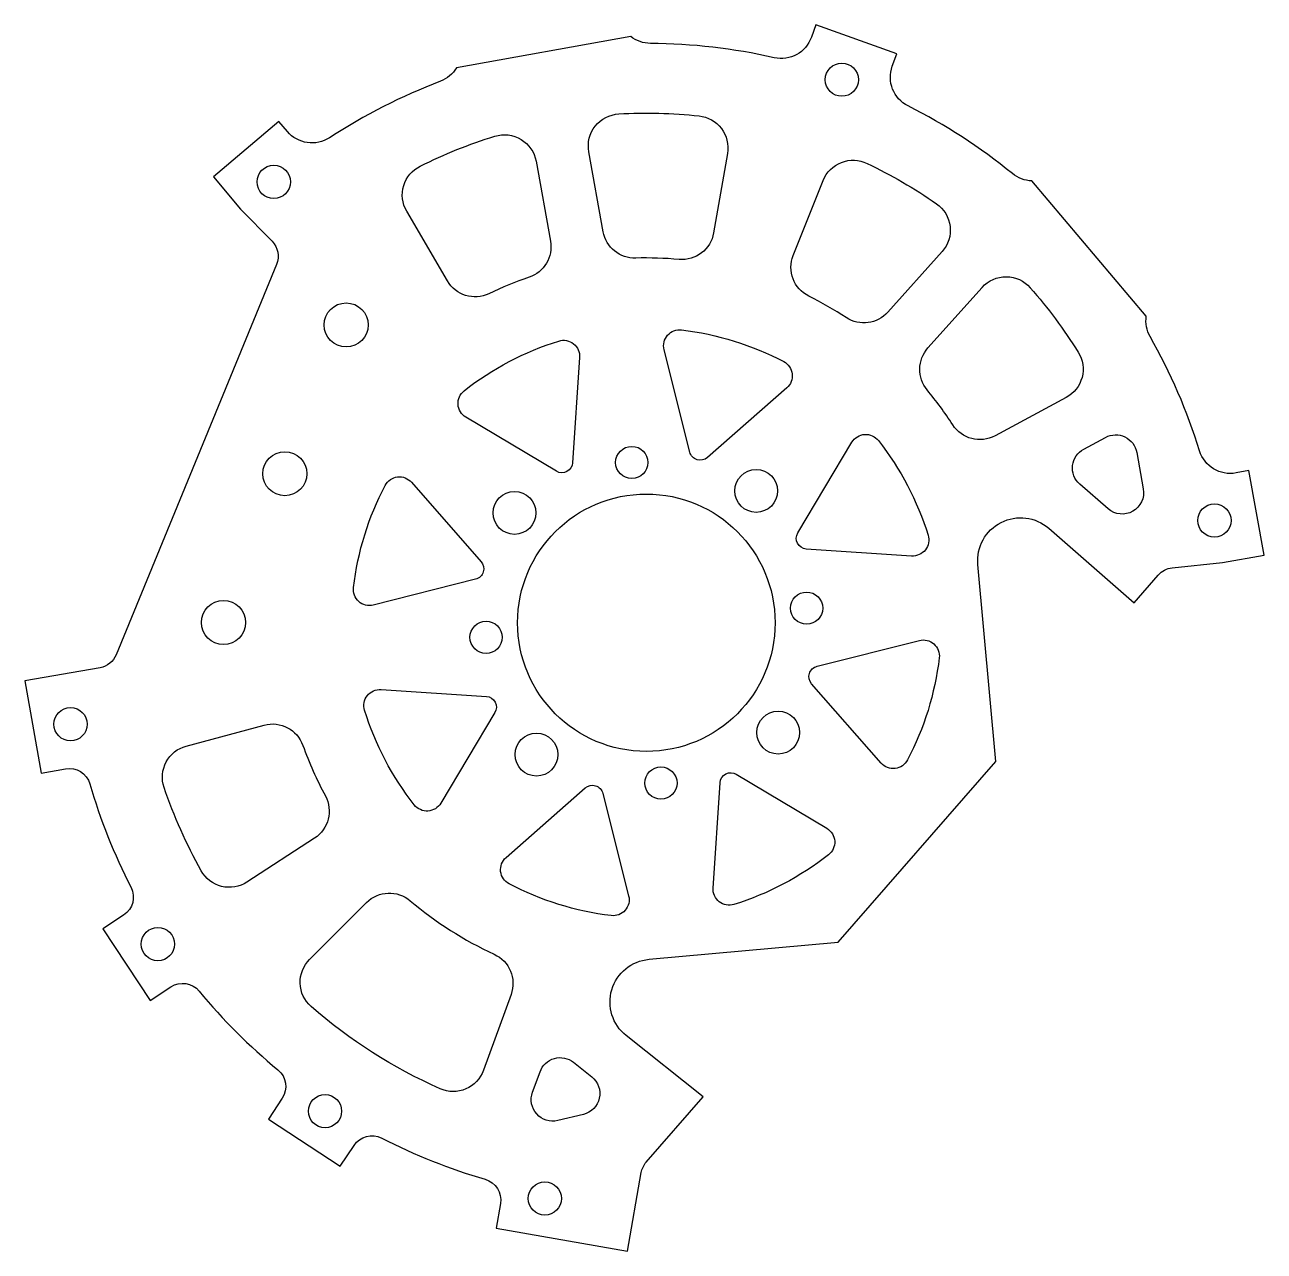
# Model space of a CAD drawing. Header units: millimetres. Extents: x -27 to 89, y -28 to 87.
import ezdxf

# ---------------------------------------------------------------- set-up
doc = ezdxf.new("R2010")
doc.units = ezdxf.units.MM

msp = doc.modelspace()

# ---------------------------------------------------------------- linework, layer by layer
for points in [[(36.23, -13.26), (29.05, -7.55, -0.676429), (31.18, -0.44), (48.82, 1.17), (63.5, 18), (61.83, 36.36, -0.676429), (68.44, 39.73), (76.4, 32.79), (78.65, 35.37, -0.189611), (79.95, 36.05), (84.64, 36.54), (88.52, 37.23), (87.1, 45.11), (85.9, 44.89, -0.378596), (82.5, 46.95, 0.053855), (77.89, 57.6, -0.166736), (77.53, 59.51), (66.87, 72.12, -0.166736), (65.05, 72.79, 0.053855), (55.32, 79.11, -0.378596), (53.85, 82.8), (54.27, 83.96), (46.74, 86.67), (46.32, 85.51, -0.378596), (42.84, 83.6, 0.053855), (31.32, 84.93, -0.166736), (29.48, 85.57), (13.23, 82.65, -0.166736), (11.74, 81.4, 0.053855), (1.4, 76.14, -0.378596), (-2.53, 76.72), (-3.32, 77.65), (-9.43, 72.49), (-6.89, 69.48), (-3.96, 66.49, -0.299994), (-3.54, 64.33), (-18.49, 27.95, -0.257024), (-19.99, 26.74), (-27.01, 25.5), (-25.49, 16.92), (-23.21, 17.32, -0.38311), (-20.94, 15.91, 0.048174), (-17.1, 6.26, -0.38311), (-17.79, 3.68), (-19.73, 2.4), (-15.33, -4.28), (-13.39, -3.01, -0.38311), (-10.75, -3.41, 0.048174), (-3.41, -10.75, -0.38311), (-3.01, -13.39), (-4.28, -15.33), (2.4, -19.73), (3.68, -17.79, -0.38311), (6.26, -17.1, 0.048174), (15.91, -20.94, -0.38311), (17.32, -23.21), (16.92, -25.49), (29.16, -27.65), (30.45, -20.32, -0.136526), (30.92, -19.35)], [(28.36, 78.36, -0.039442), (35.84, 78.18, -0.434115), (38.48, 74.68), (37.2, 67.27, -0.390634), (33.98, 64.79, 0.029682), (29.95, 64.92, -0.371159), (26.91, 67.38), (25.57, 74.83, -0.45099)], [(20.65, 73.95), (21.99, 66.5, -0.371159), (20, 63.13, 0.029682), (16.26, 61.6, -0.390634), (12.38, 62.8), (8.59, 69.3, -0.434115), (9.86, 73.5, -0.039442), (16.8, 76.28, -0.45099)], [(58.5, 65.52), (53.45, 59.88, -0.371159), (49.57, 59.37, 0.029682), (46.07, 61.37, -0.390634), (44.62, 65.17), (47.42, 72.16, -0.434115), (51.5, 73.75, -0.039442), (57.97, 69.99, -0.45099)], [(66.72, 62.16, -0.039442), (71.18, 56.15, -0.434115), (70.06, 51.92), (63.43, 48.36, -0.390634), (59.49, 49.38, 0.029682), (57.11, 52.63, -0.371159), (57.18, 56.54), (62.23, 62.19, -0.45099)], [(34.99, 46.84), (32.58, 56.38, -0.526262), (34.22, 58.23, -0.091296), (43.73, 55.27, -0.526262), (44.02, 52.82), (36.62, 46.33, -0.560517)], [(22.55, 45.05), (14.11, 50.09, -0.526262), (13.95, 52.56, -0.091296), (22.77, 57.19, -0.526262), (24.71, 55.66), (24.06, 45.84, -0.560517)], [(45.05, 39.31), (50.09, 47.76, -0.526262), (52.56, 47.91, -0.091296), (57.19, 39.1, -0.526262), (55.66, 37.15), (45.84, 37.8, -0.560517)], [(76.64, 46.8), (77.25, 43.41, -0.70871), (73.97, 41.55), (71.33, 43.85, -0.524442), (71.7, 47.12), (73.73, 48.21, -0.509525)], [(15.02, 34.99), (5.48, 32.58, -0.526262), (3.63, 34.22, -0.091296), (6.59, 43.73, -0.526262), (9.04, 44.02), (15.53, 36.62, -0.560517)], [(46.84, 26.87), (56.38, 29.28, -0.526262), (58.23, 27.65, -0.091296), (55.27, 18.14, -0.526262), (52.82, 17.85), (46.33, 25.24, -0.560517)], [(16.81, 22.55), (11.77, 14.11, -0.526262), (9.3, 13.95, -0.091296), (4.67, 22.77, -0.526262), (6.2, 24.71), (16.02, 24.06, -0.560517)], [(0, 10.85), (-6.3, 6.75, -0.434115), (-10.56, 7.81, -0.044836), (-14.02, 15.57, -0.434115), (-11.95, 19.44), (-4.69, 21.39, -0.390634), (-1.09, 19.5, 0.037973), (1.01, 14.79, -0.390634)], [(39.31, 16.81), (47.76, 11.77, -0.526262), (47.91, 9.3, -0.091296), (39.1, 4.67, -0.526262), (37.15, 6.2), (37.8, 16.02, -0.560517)], [(26.87, 15.02), (29.28, 5.48, -0.526262), (27.65, 3.63, -0.091296), (18.14, 6.59, -0.526262), (17.85, 9.04), (25.24, 15.53, -0.560517)], [(18.32, -3.72), (15.75, -10.79, -0.434115), (11.71, -12.51, -0.075493), (-0.32, -4.84, -0.434115), (-0.46, -0.46), (4.85, 4.85, -0.390634), (8.92, 5.02, 0.068605), (16.75, 0.03, -0.390634)], [(24.14, -10.04), (25.84, -11.39, -0.625183), (25.06, -14.9), (22.67, -15.47, -0.597634), (20.32, -12.84), (21.02, -10.92, -0.512235)]]:
    msp.add_lwpolyline(points, format="xyb", close=True)
for centre, radius in [((49.15, 81.55), 1.55), ((-3.8, 72.02), 1.55), ((2.95, 58.69), 2.05), ((29.57, 45.87), 1.5), ((-2.77, 44.82), 2.05), ((41.17, 43.22), 2), ((18.64, 41.17), 2), ((30.93, 30.93), 12), ((83.88, 40.46), 1.55), ((45.87, 32.29), 1.5), ((-8.48, 30.95), 2.05), ((15.99, 29.57), 1.5), ((-22.74, 21.47), 1.55), ((43.22, 20.69), 2), ((20.69, 18.64), 2), ((32.29, 15.99), 1.5), ((-14.6, 0.98), 1.55), ((0.98, -14.6), 1.55), ((21.47, -22.74), 1.55)]:
    msp.add_circle(centre, radius)

doc.saveas('drawing.dxf')
